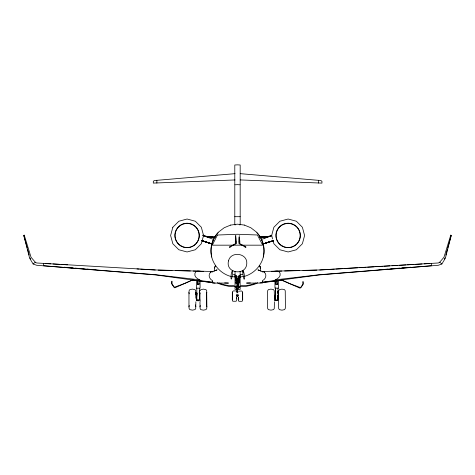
<?xml version="1.0" encoding="UTF-8"?>
<svg xmlns="http://www.w3.org/2000/svg" width="475" height="475" viewBox="0 0 475 475"><rect width="100%" height="100%" fill="white"/><g stroke="black" fill="none" stroke-linecap="round" stroke-linejoin="round"><path stroke-width="0.71" d="M236.586 287.137L236.621 285.92L236.871 286.633M236.888 294.132L236.942 296.56L237.732 296.453M237.732 296.56L237.732 295.901M238.575 297.403L238.569 298.561M238.575 297.884L238.308 299.897L238.83 301.31L242.143 301.31L242.672 299.897L242.583 291.745L241.591 290.979L238.83 291.193M237.761 288.533L238.082 288.586L237.607 288.675M197.422 283.136L197.362 284.382L198.942 284.418L198.942 283.171M275.939 283.908L275.922 284.382L277.501 284.418L277.501 283.171M238.135 287.137L238.141 284.311L240.13 275.892L237.939 284.365L238.165 287.209M236.615 286.698L236.592 287.672L236.615 287.209M237.268 284.923L237.233 286.039L235.036 275.892L237.12 283.658M274.978 300.467L275.067 299.06M197.392 283.676L197.547 280.79L197.357 284.371M275.951 283.676L276.106 280.79L275.916 284.371M274.954 300.823L275.72 287.963L275.09 298.698M196.507 299.06C194.91 300.616 199.981 302.005 199.156 299.458M196.395 300.823L196.888 292.992L196.424 299.577M196.531 298.698L196.888 293.039M236.027 243.55C236.099 235.024 235 239.542 235.422 243.705L229.377 246.911C228.855 247.671 230.939 247.588 230.054 246.911L236.099 243.705L236.099 241.834M236.983 288.723L237.607 288.919M274.983 299.577L275.494 292.279M237.114 290.439L236.995 291.543L237.09 290.439M236.882 291.65L236.983 290.267M195.854 301.839L195.718 308.507L195.035 309.605L192.422 310.139L189.81 309.629L189.121 308.536L188.973 306.844L188.955 292.44L189.092 290.748L189.78 289.649L192.393 289.115L194.999 289.625L195.694 290.718L195.848 298.264M200.082 290.765L200.771 289.667L203.383 289.132L205.99 289.643L206.684 290.736L206.851 306.832L206.708 308.518L206.025 309.623L203.413 310.157L200.8 309.647L200.112 308.548L199.957 301.886M237.761 290.178L237.761 288.723M237.761 288.824L237.773 288.509M202.112 240.867L211.874 244.013L211.47 243.455L212.028 243.467L213.691 239.453L202.867 235.493M199.263 292.386L199.441 290.979L199.453 293.479L199.251 292.469M235.849 282.049C236.924 282.441 236.782 281.806 236.508 282.387M263.263 257.011C265.282 248.49 262.936 239.162 256.928 232.762M235.511 235.624L235.523 239.263M236.645 282.892L235.036 275.838M239.24 282.892L238.806 281.984L238.248 282.186L238.165 282.868M239.24 281.877L239.109 283.106L238.118 282.892M238.337 283.017L237.862 284.394L237.862 280.82M188.973 306.844L189.246 305.496M195.842 292.41L195.427 294.346M199.963 306.862L200.236 305.508M206.827 292.428L206.417 294.358L206.435 304.902L206.851 306.832M238.129 281.325L239.073 282.227M238.468 282.352L240.012 275.898L239.566 275.898L237.637 279.163L239.073 276.391L237.904 278.57M238.604 281.236C238.42 284.317 237.346 279.846 238.604 281.253M238.426 282.192L239.721 276.545M232.495 299.155L232.412 300.693L232.845 301.251L236.158 301.251L236.687 299.838L236.419 297.344M242.499 293.289L242.672 292.606L242.672 299.897L242.499 299.214M450.775 235.155L451.22 235.434L445.384 258.139L441.869 263.993L438.378 265.264L319.123 274.942L259.944 282.815M445.793 255.099L447.319 249.464M447.699 248.051L451.232 235.44M450.757 235.143L443.971 257.242L439.731 262.2L438.312 262.984L318.986 269.972L262.129 271.51M215.513 265.382L214.474 267.894L214.474 271.231M214.474 268.037L215.294 266.095M232.78 270.317L232.483 274.253C230.779 286.015 230.209 273.048 232.507 270.655M237.613 279.169L239.649 275.892L237.637 279.217M238.04 279.264C239.727 277.94 239.02 282.002 238.04 280.422M278.641 290.765L279.33 289.667L281.942 289.132L284.549 289.643L285.243 290.736L285.41 306.832L285.267 308.518L284.584 309.623L281.972 310.157L279.359 309.647L278.671 308.548L278.51 300.111M237.185 282.203C236.681 282.767 236.229 280.802 237.114 280.897M444.297 259.041L445.033 257.913M218.072 232.762C212.064 239.162 209.718 248.49 211.737 257.011M192.987 279.799L174.758 287.85L171.754 283.527L171.902 281.164L171.897 284.234L174.076 287.357L184.419 283.545L192.494 279.971M210.514 272.323C207.765 274.77 209.433 279.353 212.586 280.63L212.586 283.076L228.475 283.076L224.645 282.916M24.213 235.161L23.78 235.434L29.616 258.139L33.131 263.993L35.269 262.2L36.688 262.984L156.014 269.972L212.871 271.51M210.52 272.317L212.254 271.599L212.586 272.033M237.209 291.478L237.209 291.905M236.295 283.189L236.639 282.643L236.312 282.049L235.469 282.643L236.312 283.243L235.689 283.058M262.972 243.966L273.107 240.867M23.78 235.434L27.301 248.051M215.775 270.501L217.105 269.818L212.604 271.563M237.084 280.606C236.123 281.598 235.523 278.19 237.12 279.163M257.741 282.756L254.285 284.418L245.818 286.437L240.285 286.437M255.96 283.023C251.216 284.941 245.961 286.176 240.825 285.493M230.672 225.067L224.2 227.733L218.696 231.954A26.564 26.564 0 0 0 211.856 257.616C214.373 266.629 221.629 273.826 230.607 276.402M244.393 276.402C253.389 273.832 260.609 266.612 263.18 257.616A26.564 26.564 0 0 0 256.304 231.954L250.8 227.733L244.328 225.067M242.689 274.182L240.142 274.764M274.152 280.499C276.943 279.187 281.063 277.103 280.078 273.339C279.021 269.384 273.938 271.884 271.278 271.462M267.342 236.758L271.688 235.268M264.611 238.052L271.724 235.701M260.448 237.381L269.159 236.598L271.736 235.754M268.981 236.615L261.345 239.513L261.523 239.905M273.505 280.767L262.069 282.114M263.673 243.74L273.131 240.754M262.675 244.061L273.594 240.635L269.313 241.722M263.215 243.912L273.285 240.783M263.477 243.788L273.63 240.665M267.787 242.214L273.357 240.813M236.776 278.332L237.975 278.332L236.776 278.362M238.028 288.105L236.728 288.105M236.811 288.515L237.144 288.675M238.082 288.153L237.69 288.212M236.882 291.899L237.197 291.858M237.108 288.562L237.708 288.592M236.983 288.58L237.061 289.008M267.55 236.728L269.159 236.598M207.533 236.746L215.62 237.173M234.787 224.889L235.719 224.746M230.607 225.079L237.482 224.17L244.393 225.079M239.673 277.026L243.99 276.456M156.875 180.286L154.25 180.601L153.306 181.325L153.306 183.089L235.06 179.948M262.414 282.595L282.013 280.286L300.141 288.218L303.175 283.872L302.997 281.533L303.002 284.608L300.823 287.725L290.48 283.913L281.734 280.042L282.013 280.286L282.013 279.728M275.5 279.852L319.117 274.74L431.425 265.762L431.425 263.281M237.69 291.929L237.197 291.941M237.156 292.06L236.977 291.745M234.175 285.493C229.039 286.176 223.784 284.941 219.04 283.029M260.318 237.381L267.68 236.722M207.848 236.817L202.908 235.054M235.06 173.654L156.875 180.328L156.875 183.095M267.615 236.716L259.95 237.322L266.926 236.9M384.976 269.325L387.933 269.087M390.889 268.85L393.846 268.607M396.061 268.428L399.76 268.132M401.975 267.953L405.668 267.657M408.625 267.419L410.845 267.193M237.482 289.222L235.036 289.412L235.036 276.842L240.142 276.854L240.142 289.423L237.589 289.228M236.016 239.044L235.345 239.044M239.162 243.55C238.693 235.143 240.077 239.531 239.828 243.705L245.919 246.905C246.448 247.671 244.364 247.576 245.248 246.905L239.151 243.705L239.073 241.834M342.457 268.678L335.825 269.076M343.936 268.595L357.984 267.757M359.462 267.674L366.118 267.277M367.597 267.188L374.247 266.796M375.725 266.707L382.381 266.315M383.859 266.226L389.773 265.875M391.988 265.745L397.907 265.394M399.386 265.305L406.036 264.913M407.514 264.824L414.034 264.438M415.483 264.355L422.002 263.969M424.175 263.845L429.976 263.5M319.723 270.032L326.313 269.64M327.774 269.551L334.364 269.159M266.57 236.888L260.199 237.257L266.623 236.942M250.355 282.916L246.525 283.076L262.414 283.076L262.414 280.63C265.59 279.371 267.229 274.77 264.486 272.323M259.421 237.167L266.718 236.871M382.019 269.562L379.068 269.646M275.5 271.225L281.776 271.059M302.961 270.512L316.807 270.132M237.547 288.313L236.977 288.283M237.69 288.646L237.061 288.646M284.638 270.982L299.298 270.608M262.069 271.694L264.195 271.641M240.178 216.695L234.787 216.695M240.19 179.93L321.949 183.112L321.949 181.349L320.999 180.601L318.375 180.286M235.434 286.437L229.182 286.437L220.715 284.418L217.259 282.756M236.942 295.794L237.233 296.56M277.744 299.957L275.482 299.945L275.387 299.06M199.185 299.957L196.929 299.945L196.828 299.06M274.972 300.55L277.721 300.61L277.727 298.656M95.932 269.646L92.981 269.562M203.722 271.462C201.05 271.848 195.866 269.378 194.893 273.44C194.014 277.168 198.087 279.187 200.848 280.499M210.805 271.641L212.931 271.694M175.703 270.608L190.362 270.982M193.224 271.059L199.5 271.225M158.193 270.132L172.039 270.512M237.375 288.165L236.853 288.135M235.606 290.92L233.397 290.92L232.412 291.686L232.322 299.838L232.317 292.541L232.495 293.229M208.584 236.954L214.837 237.274M208.038 236.871L214.7 237.251M45.024 263.5L50.825 263.845M52.998 263.969L59.517 264.355M60.966 264.438L67.486 264.824M239.667 239.044L238.996 239.044M136.978 268.945L139.175 269.076M140.636 269.159L147.226 269.551M148.687 269.64L155.277 270.032M66.375 267.419L64.155 267.193M69.332 267.657L73.025 267.953M75.24 268.132L78.939 268.428M81.154 268.607L84.111 268.85M87.067 269.087L90.024 269.325M240.19 173.654L318.375 180.328L318.375 183.095M202.825 235.541L206.702 236.675M207.617 236.752L214.682 237.381M206.144 236.621L214.552 237.381M199.5 279.852L155.883 274.74L43.575 265.762L43.575 263.281M212.931 282.114L201.495 280.767M212.586 282.595L192.987 280.054M233.344 274.58L235.036 274.788M231.539 276.527L235.327 277.026M215.056 283.076L155.877 274.942L36.623 265.264L33.131 263.993M239.097 282.108C238.391 282.209 238.693 282.221 238.949 282.239M239.263 224.746L240.178 224.883M201.988 240.843L206.999 242.107M202.089 240.754L211.351 243.675L201.661 240.647L205.812 241.692M201.643 240.683L211.482 243.705M201.964 240.795L211.767 243.835M201.626 240.635L211.66 243.782M206.316 236.639L207.64 237.067M207.717 236.746L209.113 237.233M262.396 271.563L257.895 269.818L259.225 270.501M238.112 280.897L238.557 281.123M236.295 282.097L236.592 282.417M264.48 272.317L262.746 271.599L262.414 272.033M439.731 262.2L441.869 263.987M35.269 262.2L31.029 257.242L24.243 235.143M29.967 257.913L30.703 259.041M237.316 278.623L235.541 275.892L237.31 279.175M237.013 278.469L235.624 275.898L235.161 275.898L236.758 282.352M235.838 276.391L237.037 278.605M242.862 270.863L242.689 270.471C245.361 272.472 244.72 286.473 242.986 274.402L242.862 270.863L243.069 272.543M259.706 266.095L260.526 268.037M260.526 267.9L259.487 265.382L260.526 267.894L260.526 271.231M236.882 288.865L237.375 290.059M237.375 290.178L236.882 288.527M262.473 242.197L262.996 243.527L263.459 243.521L263.138 244.079M27.681 249.464L29.207 255.099M272.585 238.919L271.664 235.487L273.873 227.258L279.9 221.231L288.129 219.023L296.364 221.231L302.391 227.27L304.6 235.499L302.391 243.734L296.364 249.761L288.129 251.964L279.9 249.761L273.873 243.723L272.953 240.291M195.445 304.885L195.86 306.814M199.939 292.457L200.218 293.805M188.955 292.44L189.228 293.788M239.281 235.624L239.37 236.146M235.713 243.55L235.553 240.409M235.832 235.624L235.879 236.146M277.715 299.458L277.691 299.048M239.388 236.966L239.453 239.263M238.955 236.966L239.014 239.263M239.044 240.409L239.079 241.555M235.897 236.972L235.962 239.263M235.992 240.409L236.022 241.555M277.643 295.248L277.75 299.636M236.425 298.502L236.419 297.825M277.637 295.889L277.685 298.757M277.483 280.82L277.513 284.406M237.868 282.275L237.886 278.207M198.924 280.82L198.954 284.406M278.611 280.303L278.641 288.171L274.972 288.165L274.948 281.004M278.576 298.822L278.576 299.66M277.994 288.171L278.029 299.957M275.352 288.165L275.393 299.945M200.195 301.287L200.017 298.822M200.058 281.016L200.082 288.171L196.412 288.165L196.383 280.292M199.435 288.171L199.47 299.957M196.792 288.165L196.834 299.945M278.504 293.829L278.51 298.312M274.408 298.264L274.253 290.718L273.558 289.625L270.952 289.115L268.339 289.649L267.651 290.748L267.508 292.44L267.532 306.844L267.68 308.536L268.369 309.629L270.982 310.139L273.594 309.605L274.277 308.507L274.413 301.839M199.945 293.829L199.951 298.312M240.178 184.567L240.178 165.003L237.482 164.843L234.787 165.003L234.787 184.567M240.178 224.604L240.178 184.834L237.482 184.644L234.787 184.834L234.787 224.604M240.142 271.362L240.142 276.308M239.703 286.704L239.703 287.327M239.364 281.936L239.364 282.589M239.394 286.704L239.394 287.327M239.062 275.589L239.062 276.183M238.99 275.482L238.99 276.308M238.622 281.877L238.622 282.37M238.557 286.953L238.557 287.601M238.355 286.098L238.355 286.467M238.402 286.704L238.414 287.702M238.278 295.011L238.278 296.002M238.088 286.704L238.088 287.624M238.04 279.247L238.04 280.446M237.88 285.92L237.88 286.757M237.862 288.509L237.862 288.984M237.862 291.567L237.862 292.345M237.862 294.132L237.862 296.21M237.773 291.745L237.773 292.077M237.589 292.345L236.882 292.345L236.882 291.567M237.441 295.901L237.441 296.56M236.847 278.207L236.847 279.009M236.473 295.011L236.473 296.002M236.449 286.098L236.449 286.467M236.318 286.704L236.354 287.702M236.235 275.482L236.235 276.308M236.188 281.877L236.188 282.376M236.212 286.953L236.212 287.601M236.164 275.589L236.164 276.183M236.069 281.936L236.069 282.435M235.333 286.704L235.333 287.327M235.036 271.368L235.083 276.308M232.483 270.803L232.483 271.724M238.313 297.593L238.308 299.897L238.296 297.593M277.94 291.347L278.012 293.479L278 290.979L277.94 291.347M228.499 260.9C225.203 273.772 246.632 276.159 246.792 263.215C247.237 252.926 230.737 250.942 228.499 260.9M172.829 227.258L170.62 235.499L172.829 243.734L178.855 249.761L187.091 251.964L195.32 249.761L201.347 243.723L203.555 235.487L201.347 227.258L195.32 221.231L187.091 219.023L178.855 221.231L172.829 227.27M217.408 235.03L212.301 245.177L262.699 245.177L257.397 234.982L237.518 234.264L217.408 235.03M277.525 241.579A12.249 12.249 0 0 0 298.739 241.579A12.249 12.249 0 0 0 288.129 223.203A12.249 12.249 0 0 0 277.525 241.579M282.108 245.919A12.047 12.047 0 0 0 300.176 235.487A12.047 12.047 0 0 0 282.108 225.055A12.047 12.047 0 0 0 282.108 245.919M176.48 241.579A12.249 12.249 0 0 0 197.695 241.579A12.249 12.249 0 0 0 187.091 223.203A12.249 12.249 0 0 0 176.48 241.579M181.064 245.919A12.047 12.047 0 0 0 199.132 235.487A12.047 12.047 0 0 0 181.064 225.055A12.047 12.047 0 0 0 181.064 245.919"/></g></svg>
